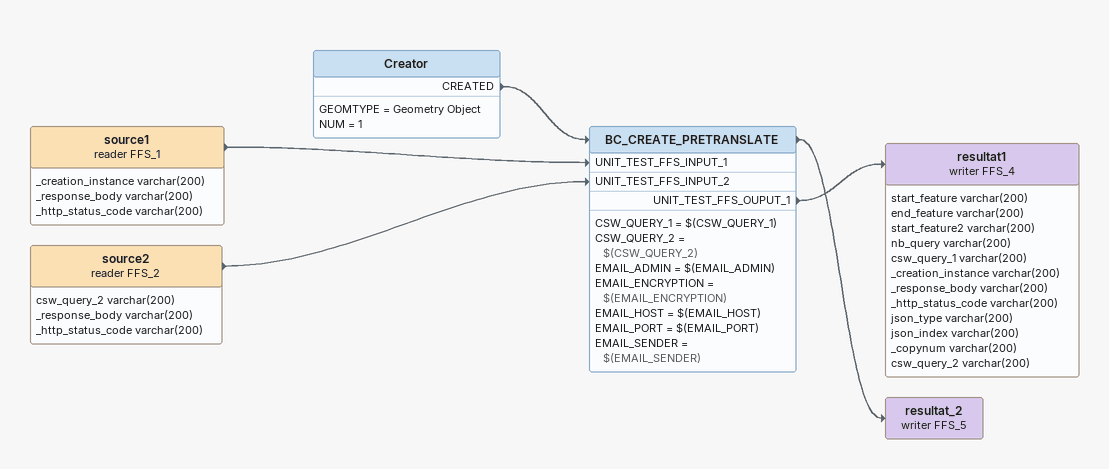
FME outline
source1 (reader FFS_1)
    attributes: _creation_instance varchar(200), _response_body varchar(200), _http_status_code varchar(200)
    -> BC_CREATE_PRETRANSLATE [UNIT_TEST_FFS_INPUT_1]
source2 (reader FFS_2)
    attributes: csw_query_2 varchar(200), _response_body varchar(200), _http_status_code varchar(200)
    -> BC_CREATE_PRETRANSLATE [UNIT_TEST_FFS_INPUT_2]
Creator
    GEOMTYPE = Geometry Object
    NUM = 1
    CREATED -> BC_CREATE_PRETRANSLATE
BC_CREATE_PRETRANSLATE
    CSW_QUERY_1 = $(CSW_QUERY_1)
    CSW_QUERY_2 = $(CSW_QUERY_2)
    EMAIL_ADMIN = $(EMAIL_ADMIN)
    EMAIL_ENCRYPTION = $(EMAIL_ENCRYPTION)
    EMAIL_HOST = $(EMAIL_HOST)
    EMAIL_PORT = $(EMAIL_PORT)
    EMAIL_SENDER = $(EMAIL_SENDER)
    UNIT_TEST_FFS_OUPUT_1 -> resultat1 (writer FFS_4)
    -> resultat_2 (writer FFS_5)
resultat1 (writer FFS_4)
    attributes: start_feature varchar(200), end_feature varchar(200), start_feature2 varchar(200), nb_query varchar(200), csw_query_1 varchar(200), _creation_instance varchar(200), _response_body varchar(200), _http_status_code varchar(200), json_type varchar(200), json_index varchar(200), _copynum varchar(200), csw_query_2 varchar(200)
resultat_2 (writer FFS_5)
